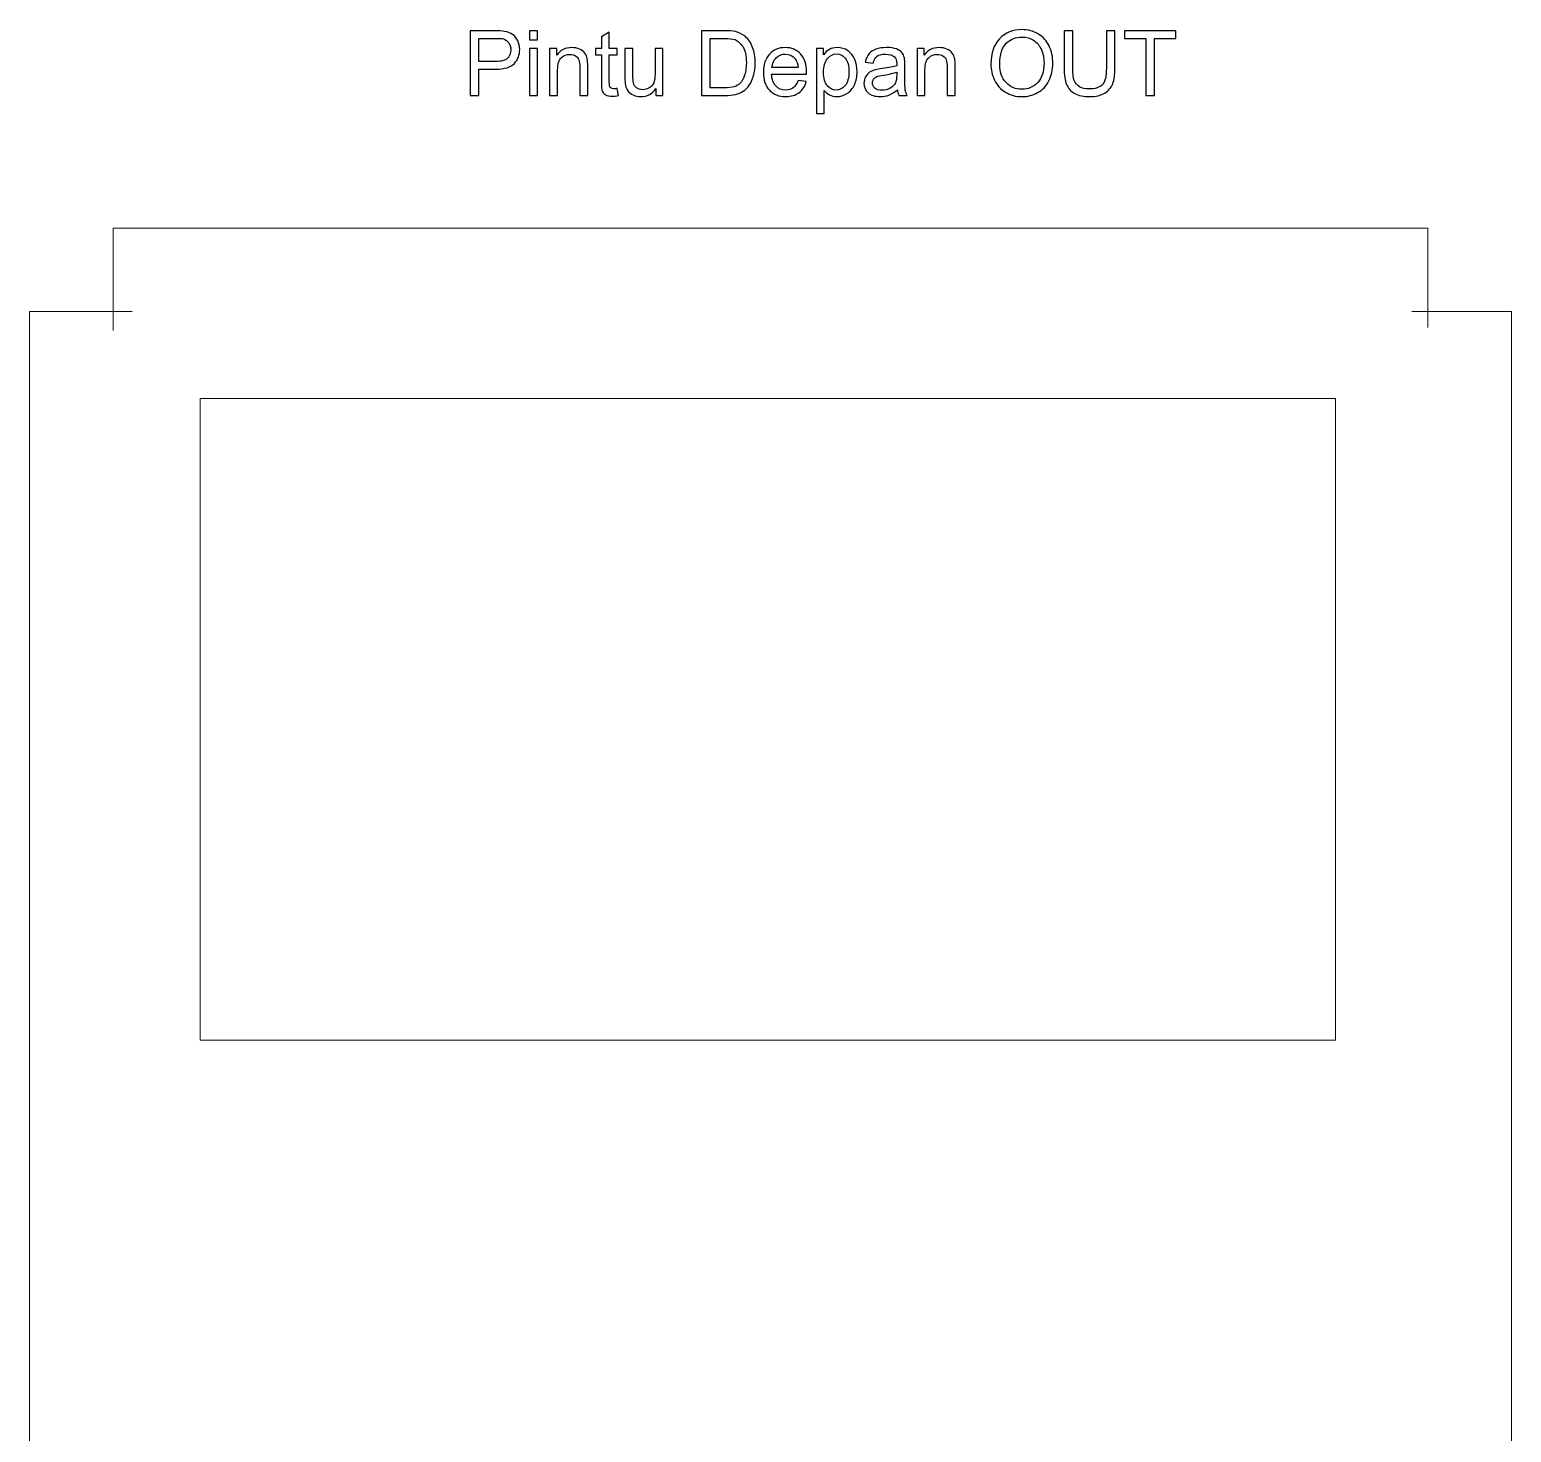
# Model space of a CAD drawing. Header units: millimetres. Extents: x -226 to 494, y -397 to 457.
# Drawn here: x -226 to 236, y 19.5 to 456.7 of the extents above; entities that cross this region are included whole.
import ezdxf

# ---------------------------------------------------------------- set-up
doc = ezdxf.new("R2010")
doc.units = ezdxf.units.MM
doc.header["$MEASUREMENT"] = 0
doc.layers.add('Layer 1', color=7, linetype='Continuous')

msp = doc.modelspace()

# ---------------------------------------------------------------- linework, layer by layer
at = {"layer": 'Layer 1', "color": 250, "lineweight": 20}
msp.add_lwpolyline([(-172.8635, 141.7378), (181.1365, 141.7378), (181.1365, 341.7378), (-172.8635, 341.7378), (-172.8635, 141.7378)], close=True, dxfattribs=at)
at = {"layer": 'Layer 1', "color": 250}
for points, knots in [([(-88.6559, 436.181), (-88.6559, 436.181), (-88.6559, 456.3881), (-88.6559, 456.3881), (-88.6559, 456.3881), (-81.0265, 456.3881), (-81.0265, 456.3881), (-79.6859, 456.3881), (-78.6605, 456.3222), (-77.9503, 456.1952), (-76.9578, 456.0306), (-76.1252, 455.7155), (-75.4526, 455.2545), (-74.78, 454.7888), (-74.2391, 454.1397), (-73.8298, 453.3072), (-73.4206, 452.4746), (-73.2183, 451.5574), (-73.2183, 450.5555), (-73.2183, 448.8434), (-73.764, 447.3899), (-74.8599, 446.2046), (-75.9512, 445.0145), (-77.9315, 444.4219), (-80.7913, 444.4219), (-80.7913, 444.4219), (-85.9748, 444.4219), (-85.9748, 444.4219), (-85.9748, 444.4219), (-85.9748, 436.181), (-85.9748, 436.181), (-85.9748, 436.181), (-88.6559, 436.181), (-88.6559, 436.181)], [0, 0, 0, 0, 0.09090909, 0.09090909, 0.09090909, 0.18181818, 0.18181818, 0.18181818, 0.27272727, 0.27272727, 0.27272727, 0.36363636, 0.36363636, 0.36363636, 0.45454545, 0.45454545, 0.45454545, 0.54545455, 0.54545455, 0.54545455, 0.63636364, 0.63636364, 0.63636364, 0.72727273, 0.72727273, 0.72727273, 0.81818182, 0.81818182, 0.81818182, 0.90909091, 0.90909091, 0.90909091, 1, 1, 1, 1]), ([(-85.9748, 446.7925), (-85.9748, 446.7925), (-80.7537, 446.7925), (-80.7537, 446.7925), (-79.0227, 446.7925), (-77.7998, 447.1124), (-77.0707, 447.7568), (-76.3463, 448.4012), (-75.9841, 449.3043), (-75.9841, 450.4755), (-75.9841, 451.3175), (-76.1958, 452.0419), (-76.6238, 452.644), (-77.0519, 453.246), (-77.6163, 453.6458), (-78.3125, 453.8387), (-78.764, 453.9563), (-79.5966, 454.0174), (-80.8054, 454.0174), (-80.8054, 454.0174), (-85.9748, 454.0174), (-85.9748, 454.0174), (-85.9748, 454.0174), (-85.9748, 446.7925), (-85.9748, 446.7925)], [0, 0, 0, 0, 0.125, 0.125, 0.125, 0.25, 0.25, 0.25, 0.375, 0.375, 0.375, 0.5, 0.5, 0.5, 0.625, 0.625, 0.625, 0.75, 0.75, 0.75, 0.875, 0.875, 0.875, 1, 1, 1, 1]), ([(-70.1421, 453.5659), (-70.1421, 453.5659), (-70.1421, 456.3881), (-70.1421, 456.3881), (-70.1421, 456.3881), (-67.6586, 456.3881), (-67.6586, 456.3881), (-67.6586, 456.3881), (-67.6586, 453.5659), (-67.6586, 453.5659), (-67.6586, 453.5659), (-70.1421, 453.5659), (-70.1421, 453.5659)], [0, 0, 0, 0, 0.25, 0.25, 0.25, 0.5, 0.5, 0.5, 0.75, 0.75, 0.75, 1, 1, 1, 1]), ([(-42.7855, 438.3964), (-42.7855, 438.3964), (-42.4468, 436.2045), (-42.4468, 436.2045), (-43.143, 436.0587), (-43.7686, 435.9834), (-44.3142, 435.9834), (-45.2126, 435.9834), (-45.9088, 436.1246), (-46.4073, 436.4115), (-46.9012, 436.6984), (-47.2493, 437.07), (-47.4516, 437.5357), (-47.6538, 438.0013), (-47.7526, 438.9797), (-47.7526, 440.4708), (-47.7526, 440.4708), (-47.7526, 448.9092), (-47.7526, 448.9092), (-47.7526, 448.9092), (-49.587, 448.9092), (-49.587, 448.9092), (-49.587, 448.9092), (-49.587, 450.8283), (-49.587, 450.8283), (-49.587, 450.8283), (-47.7526, 450.8283), (-47.7526, 450.8283), (-47.7526, 450.8283), (-47.7526, 454.4502), (-47.7526, 454.4502), (-47.7526, 454.4502), (-45.269, 455.9412), (-45.269, 455.9412), (-45.269, 455.9412), (-45.269, 450.8283), (-45.269, 450.8283), (-45.269, 450.8283), (-42.7855, 450.8283), (-42.7855, 450.8283), (-42.7855, 450.8283), (-42.7855, 448.9092), (-42.7855, 448.9092), (-42.7855, 448.9092), (-45.269, 448.9092), (-45.269, 448.9092), (-45.269, 448.9092), (-45.269, 440.3297), (-45.269, 440.3297), (-45.269, 439.6194), (-45.2267, 439.1631), (-45.1373, 438.9609), (-45.0527, 438.7586), (-44.9116, 438.5987), (-44.714, 438.4764), (-44.5165, 438.3588), (-44.2342, 438.2977), (-43.8673, 438.2977), (-43.5945, 438.2977), (-43.2323, 438.3306), (-42.7855, 438.3964)], [0, 0, 0, 0, 0.05, 0.05, 0.05, 0.1, 0.1, 0.1, 0.15, 0.15, 0.15, 0.2, 0.2, 0.2, 0.25, 0.25, 0.25, 0.3, 0.3, 0.3, 0.35, 0.35, 0.35, 0.4, 0.4, 0.4, 0.45, 0.45, 0.45, 0.5, 0.5, 0.5, 0.55, 0.55, 0.55, 0.6, 0.6, 0.6, 0.65, 0.65, 0.65, 0.7, 0.7, 0.7, 0.75, 0.75, 0.75, 0.8, 0.8, 0.8, 0.85, 0.85, 0.85, 0.9, 0.9, 0.9, 0.95, 0.95, 0.95, 1, 1, 1, 1]), ([(-16.4871, 436.181), (-16.4871, 436.181), (-16.4871, 456.3881), (-16.4871, 456.3881), (-16.4871, 456.3881), (-9.5256, 456.3881), (-9.5256, 456.3881), (-7.9546, 456.3881), (-6.7551, 456.294), (-5.9273, 456.1012), (-4.7702, 455.8331), (-3.7824, 455.3486), (-2.964, 454.6524), (-1.8962, 453.7493), (-1.1013, 452.6016), (-0.5745, 451.1999), (-0.043, 449.7982), (0.2205, 448.1942), (0.2205, 446.3927), (0.2205, 444.8593), (0.0417, 443.5), (-0.3158, 442.3146), (-0.6733, 441.1293), (-1.1342, 440.1462), (-1.694, 439.3701), (-2.2584, 438.594), (-2.8699, 437.9825), (-3.5378, 437.5404), (-4.201, 437.0935), (-5.0054, 436.7549), (-5.9461, 436.5244), (-6.8915, 436.2939), (-7.9734, 436.181), (-9.1964, 436.181), (-9.1964, 436.181), (-16.4871, 436.181), (-16.4871, 436.181)], [0, 0, 0, 0, 0.08333333, 0.08333333, 0.08333333, 0.16666667, 0.16666667, 0.16666667, 0.25, 0.25, 0.25, 0.33333333, 0.33333333, 0.33333333, 0.41666667, 0.41666667, 0.41666667, 0.5, 0.5, 0.5, 0.58333333, 0.58333333, 0.58333333, 0.66666667, 0.66666667, 0.66666667, 0.75, 0.75, 0.75, 0.83333333, 0.83333333, 0.83333333, 0.91666667, 0.91666667, 0.91666667, 1, 1, 1, 1]), ([(-13.806, 438.5517), (-13.806, 438.5517), (-9.4974, 438.5517), (-9.4974, 438.5517), (-8.1662, 438.5517), (-7.122, 438.674), (-6.3647, 438.9233), (-5.6074, 439.1726), (-5.0054, 439.5206), (-4.5538, 439.9722), (-3.9235, 440.6072), (-3.4296, 441.4633), (-3.0768, 442.5357), (-2.7241, 443.6081), (-2.5453, 444.9064), (-2.5453, 446.4351), (-2.5453, 448.5517), (-2.8934, 450.1792), (-3.5848, 451.3175), (-4.2763, 452.4558), (-5.1182, 453.2178), (-6.1107, 453.6035), (-6.8257, 453.881), (-7.9781, 454.0174), (-9.5679, 454.0174), (-9.5679, 454.0174), (-13.806, 454.0174), (-13.806, 454.0174), (-13.806, 454.0174), (-13.806, 438.5517), (-13.806, 438.5517)], [0, 0, 0, 0, 0.1, 0.1, 0.1, 0.2, 0.2, 0.2, 0.3, 0.3, 0.3, 0.4, 0.4, 0.4, 0.5, 0.5, 0.5, 0.6, 0.6, 0.6, 0.7, 0.7, 0.7, 0.8, 0.8, 0.8, 0.9, 0.9, 0.9, 1, 1, 1, 1]), ([(73.7015, 446.0164), (73.7015, 449.3655), (74.6046, 451.9901), (76.4061, 453.8857), (78.2076, 455.7813), (80.5312, 456.7268), (83.3817, 456.7268), (85.249, 456.7268), (86.9283, 456.2799), (88.4288, 455.3909), (89.9245, 454.5019), (91.0675, 453.2601), (91.853, 451.6656), (92.6386, 450.0757), (93.0337, 448.2695), (93.0337, 446.2516), (93.0337, 444.2055), (92.6197, 442.3711), (91.7919, 440.7577), (90.964, 439.1396), (89.7928, 437.9167), (88.2782, 437.0888), (86.7589, 436.2563), (85.122, 435.8423), (83.3676, 435.8423), (81.4626, 435.8423), (79.7645, 436.3033), (78.2641, 437.2205), (76.7683, 438.1377), (75.63, 439.3889), (74.8586, 440.9788), (74.0872, 442.5639), (73.7015, 444.2431), (73.7015, 446.0164)], [0, 0, 0, 0, 0.09090909, 0.09090909, 0.09090909, 0.18181818, 0.18181818, 0.18181818, 0.27272727, 0.27272727, 0.27272727, 0.36363636, 0.36363636, 0.36363636, 0.45454545, 0.45454545, 0.45454545, 0.54545455, 0.54545455, 0.54545455, 0.63636364, 0.63636364, 0.63636364, 0.72727273, 0.72727273, 0.72727273, 0.81818182, 0.81818182, 0.81818182, 0.90909091, 0.90909091, 0.90909091, 1, 1, 1, 1]), ([(76.4672, 445.9694), (76.4672, 443.5376), (77.1211, 441.6232), (78.4287, 440.2262), (79.7363, 438.8292), (81.3779, 438.1283), (83.3535, 438.1283), (85.3666, 438.1283), (87.0176, 438.8339), (88.3206, 440.245), (89.6188, 441.6561), (90.2679, 443.6599), (90.2679, 446.2563), (90.2679, 447.8979), (89.9904, 449.3325), (89.4353, 450.5555), (88.8803, 451.7785), (88.0666, 452.7286), (86.9988, 453.4012), (85.9264, 454.0739), (84.7269, 454.4125), (83.3958, 454.4125), (81.5049, 454.4125), (79.8774, 453.7634), (78.5134, 452.4652), (77.1493, 451.167), (76.4672, 449.0033), (76.4672, 445.9694)], [0, 0, 0, 0, 0.11111111, 0.11111111, 0.11111111, 0.22222222, 0.22222222, 0.22222222, 0.33333333, 0.33333333, 0.33333333, 0.44444444, 0.44444444, 0.44444444, 0.55555556, 0.55555556, 0.55555556, 0.66666667, 0.66666667, 0.66666667, 0.77777778, 0.77777778, 0.77777778, 0.88888889, 0.88888889, 0.88888889, 1, 1, 1, 1]), ([(109.7083, 456.3881), (109.7083, 456.3881), (112.3894, 456.3881), (112.3894, 456.3881), (112.3894, 456.3881), (112.3894, 444.7182), (112.3894, 444.7182), (112.3894, 442.6862), (112.1589, 441.0728), (111.7027, 439.8781), (111.2417, 438.6881), (110.4139, 437.7144), (109.2191, 436.9665), (108.0197, 436.2186), (106.4534, 435.8423), (104.506, 435.8423), (102.6198, 435.8423), (101.0723, 436.1669), (99.8729, 436.8207), (98.6687, 437.4745), (97.8127, 438.4153), (97.3, 439.6523), (96.7873, 440.8894), (96.5286, 442.578), (96.5286, 444.7182), (96.5286, 444.7182), (96.5286, 456.3881), (96.5286, 456.3881), (96.5286, 456.3881), (99.2097, 456.3881), (99.2097, 456.3881), (99.2097, 456.3881), (99.2097, 444.7229), (99.2097, 444.7229), (99.2097, 442.9684), (99.3743, 441.6702), (99.6988, 440.8424), (100.0234, 440.0098), (100.5784, 439.3654), (101.3734, 438.9186), (102.1636, 438.467), (103.1325, 438.2412), (104.2755, 438.2412), (106.2323, 438.2412), (107.6293, 438.6881), (108.4618, 439.5771), (109.2944, 440.4708), (109.7083, 442.1829), (109.7083, 444.7229), (109.7083, 444.7229), (109.7083, 456.3881), (109.7083, 456.3881)], [0, 0, 0, 0, 0.05882353, 0.05882353, 0.05882353, 0.11764706, 0.11764706, 0.11764706, 0.17647059, 0.17647059, 0.17647059, 0.23529412, 0.23529412, 0.23529412, 0.29411765, 0.29411765, 0.29411765, 0.35294118, 0.35294118, 0.35294118, 0.41176471, 0.41176471, 0.41176471, 0.47058824, 0.47058824, 0.47058824, 0.52941176, 0.52941176, 0.52941176, 0.58823529, 0.58823529, 0.58823529, 0.64705882, 0.64705882, 0.64705882, 0.70588235, 0.70588235, 0.70588235, 0.76470588, 0.76470588, 0.76470588, 0.82352941, 0.82352941, 0.82352941, 0.88235294, 0.88235294, 0.88235294, 0.94117647, 0.94117647, 0.94117647, 1, 1, 1, 1]), ([(121.9896, 436.181), (121.9896, 436.181), (121.9896, 454.0174), (121.9896, 454.0174), (121.9896, 454.0174), (115.3292, 454.0174), (115.3292, 454.0174), (115.3292, 454.0174), (115.3292, 456.3881), (115.3292, 456.3881), (115.3292, 456.3881), (131.3312, 456.3881), (131.3312, 456.3881), (131.3312, 456.3881), (131.3312, 454.0174), (131.3312, 454.0174), (131.3312, 454.0174), (124.6708, 454.0174), (124.6708, 454.0174), (124.6708, 454.0174), (124.6708, 436.181), (124.6708, 436.181), (124.6708, 436.181), (121.9896, 436.181), (121.9896, 436.181)], [0, 0, 0, 0, 0.125, 0.125, 0.125, 0.25, 0.25, 0.25, 0.375, 0.375, 0.375, 0.5, 0.5, 0.5, 0.625, 0.625, 0.625, 0.75, 0.75, 0.75, 0.875, 0.875, 0.875, 1, 1, 1, 1]), ([(-70.1421, 436.181), (-70.1421, 436.181), (-70.1421, 450.8283), (-70.1421, 450.8283), (-70.1421, 450.8283), (-67.6586, 450.8283), (-67.6586, 450.8283), (-67.6586, 450.8283), (-67.6586, 436.181), (-67.6586, 436.181), (-67.6586, 436.181), (-70.1421, 436.181), (-70.1421, 436.181)], [0, 0, 0, 0, 0.25, 0.25, 0.25, 0.5, 0.5, 0.5, 0.75, 0.75, 0.75, 1, 1, 1, 1]), ([(-63.8721, 436.181), (-63.8721, 436.181), (-63.8721, 450.8283), (-63.8721, 450.8283), (-63.8721, 450.8283), (-61.6426, 450.8283), (-61.6426, 450.8283), (-61.6426, 450.8283), (-61.6426, 448.7493), (-61.6426, 448.7493), (-60.5701, 450.3438), (-59.0179, 451.1388), (-56.9906, 451.1388), (-56.1063, 451.1388), (-55.2973, 450.9788), (-54.5588, 450.6637), (-53.8203, 450.3485), (-53.2653, 449.9299), (-52.8984, 449.4172), (-52.5315, 448.9045), (-52.2728, 448.293), (-52.127, 447.5875), (-52.0376, 447.1265), (-51.9906, 446.3222), (-51.9906, 445.1745), (-51.9906, 445.1745), (-51.9906, 436.181), (-51.9906, 436.181), (-51.9906, 436.181), (-54.4741, 436.181), (-54.4741, 436.181), (-54.4741, 436.181), (-54.4741, 445.0804), (-54.4741, 445.0804), (-54.4741, 446.0917), (-54.5682, 446.849), (-54.7611, 447.3476), (-54.9539, 447.8462), (-55.2973, 448.246), (-55.7865, 448.547), (-56.2757, 448.8434), (-56.8542, 448.9939), (-57.5127, 448.9939), (-58.5664, 448.9939), (-59.4742, 448.6599), (-60.2409, 447.9873), (-61.0076, 447.3194), (-61.3886, 446.0447), (-61.3886, 444.1726), (-61.3886, 444.1726), (-61.3886, 436.181), (-61.3886, 436.181), (-61.3886, 436.181), (-63.8721, 436.181), (-63.8721, 436.181)], [0, 0, 0, 0, 0.05555556, 0.05555556, 0.05555556, 0.11111111, 0.11111111, 0.11111111, 0.16666667, 0.16666667, 0.16666667, 0.22222222, 0.22222222, 0.22222222, 0.27777778, 0.27777778, 0.27777778, 0.33333333, 0.33333333, 0.33333333, 0.38888889, 0.38888889, 0.38888889, 0.44444444, 0.44444444, 0.44444444, 0.5, 0.5, 0.5, 0.55555556, 0.55555556, 0.55555556, 0.61111111, 0.61111111, 0.61111111, 0.66666667, 0.66666667, 0.66666667, 0.72222222, 0.72222222, 0.72222222, 0.77777778, 0.77777778, 0.77777778, 0.83333333, 0.83333333, 0.83333333, 0.88888889, 0.88888889, 0.88888889, 0.94444444, 0.94444444, 0.94444444, 1, 1, 1, 1]), ([(-30.7675, 436.181), (-30.7675, 436.181), (-30.7675, 438.3588), (-30.7675, 438.3588), (-31.9058, 436.6984), (-33.4486, 435.8706), (-35.4007, 435.8706), (-36.2614, 435.8706), (-37.0658, 436.0352), (-37.8137, 436.3644), (-38.5615, 436.6984), (-39.1166, 437.1123), (-39.4788, 437.6109), (-39.8409, 438.1142), (-40.0949, 438.7257), (-40.2408, 439.4501), (-40.3395, 439.9393), (-40.3913, 440.7107), (-40.3913, 441.7643), (-40.3913, 441.7643), (-40.3913, 450.8283), (-40.3913, 450.8283), (-40.3913, 450.8283), (-37.9077, 450.8283), (-37.9077, 450.8283), (-37.9077, 450.8283), (-37.9077, 442.7238), (-37.9077, 442.7238), (-37.9077, 441.4303), (-37.856, 440.5554), (-37.7572, 440.1086), (-37.602, 439.4548), (-37.2727, 438.9468), (-36.7647, 438.5752), (-36.2614, 438.2036), (-35.6405, 438.0154), (-34.8974, 438.0154), (-34.1542, 438.0154), (-33.458, 438.2036), (-32.8089, 438.5846), (-32.1598, 438.9656), (-31.6988, 439.4877), (-31.426, 440.1415), (-31.1579, 440.7953), (-31.0215, 441.7502), (-31.0215, 442.9967), (-31.0215, 442.9967), (-31.0215, 450.8283), (-31.0215, 450.8283), (-31.0215, 450.8283), (-28.538, 450.8283), (-28.538, 450.8283), (-28.538, 450.8283), (-28.538, 436.181), (-28.538, 436.181), (-28.538, 436.181), (-30.7675, 436.181), (-30.7675, 436.181)], [0, 0, 0, 0, 0.05263158, 0.05263158, 0.05263158, 0.10526316, 0.10526316, 0.10526316, 0.15789474, 0.15789474, 0.15789474, 0.21052632, 0.21052632, 0.21052632, 0.26315789, 0.26315789, 0.26315789, 0.31578947, 0.31578947, 0.31578947, 0.36842105, 0.36842105, 0.36842105, 0.42105263, 0.42105263, 0.42105263, 0.47368421, 0.47368421, 0.47368421, 0.52631579, 0.52631579, 0.52631579, 0.57894737, 0.57894737, 0.57894737, 0.63157895, 0.63157895, 0.63157895, 0.68421053, 0.68421053, 0.68421053, 0.73684211, 0.73684211, 0.73684211, 0.78947368, 0.78947368, 0.78947368, 0.84210526, 0.84210526, 0.84210526, 0.89473684, 0.89473684, 0.89473684, 0.94736842, 0.94736842, 0.94736842, 1, 1, 1, 1]), ([(13.5742, 440.9223), (13.5742, 440.9223), (16.1424, 440.5837), (16.1424, 440.5837), (15.7426, 439.0926), (14.9947, 437.9308), (13.9035, 437.1076), (12.8122, 436.2845), (11.4199, 435.8706), (9.7219, 435.8706), (7.5864, 435.8706), (5.8931, 436.5291), (4.6419, 437.8461), (3.3907, 439.1584), (2.7651, 441.007), (2.7651, 443.3824), (2.7651, 445.8377), (3.3954, 447.7474), (4.6607, 449.1021), (5.926, 450.4614), (7.5676, 451.1388), (9.5855, 451.1388), (11.5375, 451.1388), (13.1321, 450.4755), (14.3691, 449.1444), (15.6062, 447.8133), (16.2271, 445.9412), (16.2271, 443.5282), (16.2271, 443.3824), (16.2224, 443.1613), (16.213, 442.8697), (16.213, 442.8697), (5.3051, 442.8697), (5.3051, 442.8697), (5.3992, 441.2657), (5.8507, 440.0333), (6.6692, 439.182), (7.4829, 438.3306), (8.5036, 437.9026), (9.7219, 437.9026), (10.6297, 437.9026), (11.4058, 438.1424), (12.0455, 438.6222), (12.6899, 439.102), (13.1979, 439.8687), (13.5742, 440.9223)], [0, 0, 0, 0, 0.06666667, 0.06666667, 0.06666667, 0.13333333, 0.13333333, 0.13333333, 0.2, 0.2, 0.2, 0.26666667, 0.26666667, 0.26666667, 0.33333333, 0.33333333, 0.33333333, 0.4, 0.4, 0.4, 0.46666667, 0.46666667, 0.46666667, 0.53333333, 0.53333333, 0.53333333, 0.6, 0.6, 0.6, 0.66666667, 0.66666667, 0.66666667, 0.73333333, 0.73333333, 0.73333333, 0.8, 0.8, 0.8, 0.86666667, 0.86666667, 0.86666667, 0.93333333, 0.93333333, 0.93333333, 1, 1, 1, 1]), ([(5.4462, 444.9017), (5.4462, 444.9017), (13.6024, 444.9017), (13.6024, 444.9017), (13.4943, 446.134), (13.1791, 447.056), (12.6664, 447.6721), (11.8809, 448.627), (10.8555, 449.1068), (9.5996, 449.1068), (8.4613, 449.1068), (7.5065, 448.7258), (6.7303, 447.9638), (5.9589, 447.2018), (5.5309, 446.1811), (5.4462, 444.9017)], [0, 0, 0, 0, 0.2, 0.2, 0.2, 0.4, 0.4, 0.4, 0.6, 0.6, 0.6, 0.8, 0.8, 0.8, 1, 1, 1, 1]), ([(19.2798, 430.5648), (19.2798, 430.5648), (19.2798, 450.8283), (19.2798, 450.8283), (19.2798, 450.8283), (21.5375, 450.8283), (21.5375, 450.8283), (21.5375, 450.8283), (21.5375, 448.9045), (21.5375, 448.9045), (22.0691, 449.6477), (22.6711, 450.2074), (23.3438, 450.579), (24.0117, 450.9506), (24.8254, 451.1388), (25.7803, 451.1388), (27.0315, 451.1388), (28.1321, 450.8189), (29.087, 450.1745), (30.0418, 449.5348), (30.7615, 448.627), (31.2507, 447.4605), (31.7352, 446.2893), (31.9798, 445.0098), (31.9798, 443.6128), (31.9798, 442.1218), (31.7116, 440.7765), (31.1754, 439.5771), (30.6392, 438.3823), (29.8584, 437.4651), (28.833, 436.8254), (27.8123, 436.1904), (26.7351, 435.8706), (25.6062, 435.8706), (24.7784, 435.8706), (24.0352, 436.0446), (23.3814, 436.3927), (22.7229, 436.7407), (22.1867, 437.1782), (21.7633, 437.7097), (21.7633, 437.7097), (21.7633, 430.5648), (21.7633, 430.5648), (21.7633, 430.5648), (19.2798, 430.5648), (19.2798, 430.5648)], [0, 0, 0, 0, 0.06666667, 0.06666667, 0.06666667, 0.13333333, 0.13333333, 0.13333333, 0.2, 0.2, 0.2, 0.26666667, 0.26666667, 0.26666667, 0.33333333, 0.33333333, 0.33333333, 0.4, 0.4, 0.4, 0.46666667, 0.46666667, 0.46666667, 0.53333333, 0.53333333, 0.53333333, 0.6, 0.6, 0.6, 0.66666667, 0.66666667, 0.66666667, 0.73333333, 0.73333333, 0.73333333, 0.8, 0.8, 0.8, 0.86666667, 0.86666667, 0.86666667, 0.93333333, 0.93333333, 0.93333333, 1, 1, 1, 1]), ([(21.5375, 443.4153), (21.5375, 441.5385), (21.9185, 440.1509), (22.6758, 439.2525), (23.4378, 438.3541), (24.3598, 437.9026), (25.4416, 437.9026), (26.5423, 437.9026), (27.483, 438.3682), (28.2638, 439.2996), (29.0494, 440.2309), (29.4398, 441.6702), (29.4398, 443.6223), (29.4398, 445.4849), (29.0588, 446.8772), (28.2921, 447.8038), (27.5254, 448.7305), (26.6128, 449.1914), (25.5498, 449.1914), (24.4962, 449.1914), (23.5648, 448.6975), (22.7558, 447.7145), (21.9421, 446.7267), (21.5375, 445.2968), (21.5375, 443.4153)], [0, 0, 0, 0, 0.125, 0.125, 0.125, 0.25, 0.25, 0.25, 0.375, 0.375, 0.375, 0.5, 0.5, 0.5, 0.625, 0.625, 0.625, 0.75, 0.75, 0.75, 0.875, 0.875, 0.875, 1, 1, 1, 1]), ([(44.5433, 438.0154), (43.6214, 437.2299), (42.7324, 436.6796), (41.881, 436.355), (41.0296, 436.0305), (40.1171, 435.8706), (39.1387, 435.8706), (37.5301, 435.8706), (36.293, 436.261), (35.4275, 437.0465), (34.562, 437.8273), (34.1293, 438.8292), (34.1293, 440.0474), (34.1293, 440.7624), (34.2939, 441.4162), (34.6185, 442.0089), (34.9477, 442.6016), (35.3758, 443.0719), (35.9026, 443.4294), (36.4341, 443.7869), (37.0268, 444.0597), (37.69, 444.2431), (38.1792, 444.3701), (38.9177, 444.4924), (39.9007, 444.6147), (41.9045, 444.8499), (43.3862, 445.1368), (44.3316, 445.4661), (44.341, 445.8048), (44.3457, 446.0211), (44.3457, 446.1105), (44.3457, 447.1171), (44.1106, 447.8274), (43.6402, 448.2413), (43.0052, 448.801), (42.0597, 449.0785), (40.8086, 449.0785), (39.6373, 449.0785), (38.7719, 448.8716), (38.2168, 448.4624), (37.6571, 448.0531), (37.2479, 447.3288), (36.9797, 446.2845), (36.9797, 446.2845), (34.5526, 446.6232), (34.5526, 446.6232), (34.7737, 447.6627), (35.1359, 448.5047), (35.6439, 449.1444), (36.1519, 449.7841), (36.8857, 450.2733), (37.8452, 450.6214), (38.8001, 450.9647), (39.9149, 451.1388), (41.1754, 451.1388), (42.4266, 451.1388), (43.4473, 450.993), (44.2328, 450.6966), (45.0137, 450.4003), (45.5922, 450.0334), (45.9591, 449.5865), (46.326, 449.1397), (46.5847, 448.5752), (46.7352, 447.8932), (46.8152, 447.4699), (46.8575, 446.7079), (46.8575, 445.6119), (46.8575, 445.6119), (46.8575, 442.3193), (46.8575, 442.3193), (46.8575, 440.0192), (46.9093, 438.5658), (47.0127, 437.9496), (47.1115, 437.3334), (47.3185, 436.7454), (47.6195, 436.181), (47.6195, 436.181), (45.0231, 436.181), (45.0231, 436.181), (44.7738, 436.7031), (44.6138, 437.3146), (44.5433, 438.0154)], [0, 0, 0, 0, 0.03703704, 0.03703704, 0.03703704, 0.07407407, 0.07407407, 0.07407407, 0.11111111, 0.11111111, 0.11111111, 0.14814815, 0.14814815, 0.14814815, 0.18518519, 0.18518519, 0.18518519, 0.22222222, 0.22222222, 0.22222222, 0.25925926, 0.25925926, 0.25925926, 0.2962963, 0.2962963, 0.2962963, 0.33333333, 0.33333333, 0.33333333, 0.37037037, 0.37037037, 0.37037037, 0.40740741, 0.40740741, 0.40740741, 0.44444444, 0.44444444, 0.44444444, 0.48148148, 0.48148148, 0.48148148, 0.51851852, 0.51851852, 0.51851852, 0.55555556, 0.55555556, 0.55555556, 0.59259259, 0.59259259, 0.59259259, 0.62962963, 0.62962963, 0.62962963, 0.66666667, 0.66666667, 0.66666667, 0.7037037, 0.7037037, 0.7037037, 0.74074074, 0.74074074, 0.74074074, 0.77777778, 0.77777778, 0.77777778, 0.81481481, 0.81481481, 0.81481481, 0.85185185, 0.85185185, 0.85185185, 0.88888889, 0.88888889, 0.88888889, 0.92592593, 0.92592593, 0.92592593, 0.96296296, 0.96296296, 0.96296296, 1, 1, 1, 1]), ([(50.6722, 436.181), (50.6722, 436.181), (50.6722, 450.8283), (50.6722, 450.8283), (50.6722, 450.8283), (52.9017, 450.8283), (52.9017, 450.8283), (52.9017, 450.8283), (52.9017, 448.7493), (52.9017, 448.7493), (53.9742, 450.3438), (55.5264, 451.1388), (57.5537, 451.1388), (58.438, 451.1388), (59.247, 450.9788), (59.9855, 450.6637), (60.724, 450.3485), (61.279, 449.9299), (61.6459, 449.4172), (62.0128, 448.9045), (62.2715, 448.293), (62.4173, 447.5875), (62.5067, 447.1265), (62.5537, 446.3222), (62.5537, 445.1745), (62.5537, 445.1745), (62.5537, 436.181), (62.5537, 436.181), (62.5537, 436.181), (60.0702, 436.181), (60.0702, 436.181), (60.0702, 436.181), (60.0702, 445.0804), (60.0702, 445.0804), (60.0702, 446.0917), (59.9761, 446.849), (59.7832, 447.3476), (59.5904, 447.8462), (59.247, 448.246), (58.7578, 448.547), (58.2686, 448.8434), (57.6901, 448.9939), (57.0316, 448.9939), (55.9779, 448.9939), (55.0701, 448.6599), (54.3034, 447.9873), (53.5367, 447.3194), (53.1557, 446.0447), (53.1557, 444.1726), (53.1557, 444.1726), (53.1557, 436.181), (53.1557, 436.181), (53.1557, 436.181), (50.6722, 436.181), (50.6722, 436.181)], [0, 0, 0, 0, 0.05555556, 0.05555556, 0.05555556, 0.11111111, 0.11111111, 0.11111111, 0.16666667, 0.16666667, 0.16666667, 0.22222222, 0.22222222, 0.22222222, 0.27777778, 0.27777778, 0.27777778, 0.33333333, 0.33333333, 0.33333333, 0.38888889, 0.38888889, 0.38888889, 0.44444444, 0.44444444, 0.44444444, 0.5, 0.5, 0.5, 0.55555556, 0.55555556, 0.55555556, 0.61111111, 0.61111111, 0.61111111, 0.66666667, 0.66666667, 0.66666667, 0.72222222, 0.72222222, 0.72222222, 0.77777778, 0.77777778, 0.77777778, 0.83333333, 0.83333333, 0.83333333, 0.88888889, 0.88888889, 0.88888889, 0.94444444, 0.94444444, 0.94444444, 1, 1, 1, 1]), ([(44.3457, 443.5188), (43.4426, 443.1519), (42.088, 442.8414), (40.2817, 442.5874), (39.2563, 442.4416), (38.532, 442.277), (38.1086, 442.0936), (37.6853, 441.9101), (37.3607, 441.642), (37.1303, 441.2939), (36.8998, 440.9411), (36.7822, 440.5507), (36.7822, 440.118), (36.7822, 439.4642), (37.0315, 438.9138), (37.5348, 438.4764), (38.0381, 438.039), (38.7719, 437.8179), (39.7361, 437.8179), (40.691, 437.8179), (41.5423, 438.0249), (42.2902, 438.4435), (43.0334, 438.8574), (43.5837, 439.4266), (43.9318, 440.1462), (44.1999, 440.706), (44.3316, 441.5291), (44.3316, 442.6157), (44.3316, 442.6157), (44.3457, 443.5188), (44.3457, 443.5188)], [0, 0, 0, 0, 0.1, 0.1, 0.1, 0.2, 0.2, 0.2, 0.3, 0.3, 0.3, 0.4, 0.4, 0.4, 0.5, 0.5, 0.5, 0.6, 0.6, 0.6, 0.7, 0.7, 0.7, 0.8, 0.8, 0.8, 0.9, 0.9, 0.9, 1, 1, 1, 1])]:
    msp.add_open_spline(points, degree=3, knots=knots, dxfattribs=at)
at = {"layer": 'Layer 1', "color": 250, "lineweight": 20}
for points, knots in [([(-197.0135, 368.8878), (-197.0135, 368.8878), (-200.0135, 368.8878), (-200.0135, 368.8878), (-200.0135, 368.8878), (-200.0135, 394.8878), (-200.0135, 394.8878), (-200.0135, 394.8878), (209.9865, 394.8878), (209.9865, 394.8878), (209.9865, 394.8878), (209.9865, 368.8878), (209.9865, 368.8878), (209.9865, 368.8878), (206.9865, 368.8878), (206.9865, 368.8878)], [0, 0, 0, 0, 0.2, 0.2, 0.2, 0.4, 0.4, 0.4, 0.6, 0.6, 0.6, 0.8, 0.8, 0.8, 1, 1, 1, 1]), ([(-200.0135, -368.1122), (-200.0135, -368.1122), (-200.0135, -371.1122), (-200.0135, -371.1122), (-200.0135, -371.1122), (-226.0135, -371.1122), (-226.0135, -371.1122), (-226.0135, -371.1122), (-226.0135, 368.8878), (-226.0135, 368.8878), (-226.0135, 368.8878), (-200.0135, 368.8878), (-200.0135, 368.8878), (-200.0135, 368.8878), (-200.0135, 365.8878), (-200.0135, 365.8878)], [0, 0, 0, 0, 0.2, 0.2, 0.2, 0.4, 0.4, 0.4, 0.6, 0.6, 0.6, 0.8, 0.8, 0.8, 1, 1, 1, 1]), ([(-200.0135, 365.8878), (-200.0135, 365.8878), (-200.0135, 368.8878), (-200.0135, 368.8878), (-200.0135, 368.8878), (-197.0135, 368.8878), (-197.0135, 368.8878)], [0, 0, 0, 0, 0.5, 0.5, 0.5, 1, 1, 1, 1]), ([(-194.0958, 368.8878), (-194.0958, 368.8878), (-200.0135, 368.8878), (-200.0135, 368.8878), (-200.0135, 368.8878), (-200.0135, 362.9701), (-200.0135, 362.9701)], [0, 0, 0, 0, 0.5, 0.5, 0.5, 1, 1, 1, 1]), ([(204.9865, 368.8878), (204.9865, 368.8878), (209.9865, 368.8878), (209.9865, 368.8878), (209.9865, 368.8878), (209.9865, 363.8878), (209.9865, 363.8878)], [0, 0, 0, 0, 0.5, 0.5, 0.5, 1, 1, 1, 1]), ([(206.9865, 368.8878), (206.9865, 368.8878), (209.9865, 368.8878), (209.9865, 368.8878), (209.9865, 368.8878), (209.9865, 365.8878), (209.9865, 365.8878)], [0, 0, 0, 0, 0.5, 0.5, 0.5, 1, 1, 1, 1]), ([(209.9865, 365.8878), (209.9865, 365.8878), (209.9865, 368.8878), (209.9865, 368.8878), (209.9865, 368.8878), (235.9865, 368.8878), (235.9865, 368.8878), (235.9865, 368.8878), (235.9865, -371.1122), (235.9865, -371.1122), (235.9865, -371.1122), (209.9865, -371.1122), (209.9865, -371.1122), (209.9865, -371.1122), (209.9865, -368.1122), (209.9865, -368.1122)], [0, 0, 0, 0, 0.2, 0.2, 0.2, 0.4, 0.4, 0.4, 0.6, 0.6, 0.6, 0.8, 0.8, 0.8, 1, 1, 1, 1])]:
    msp.add_open_spline(points, degree=3, knots=knots, dxfattribs=at)

doc.saveas('drawing.dxf')
